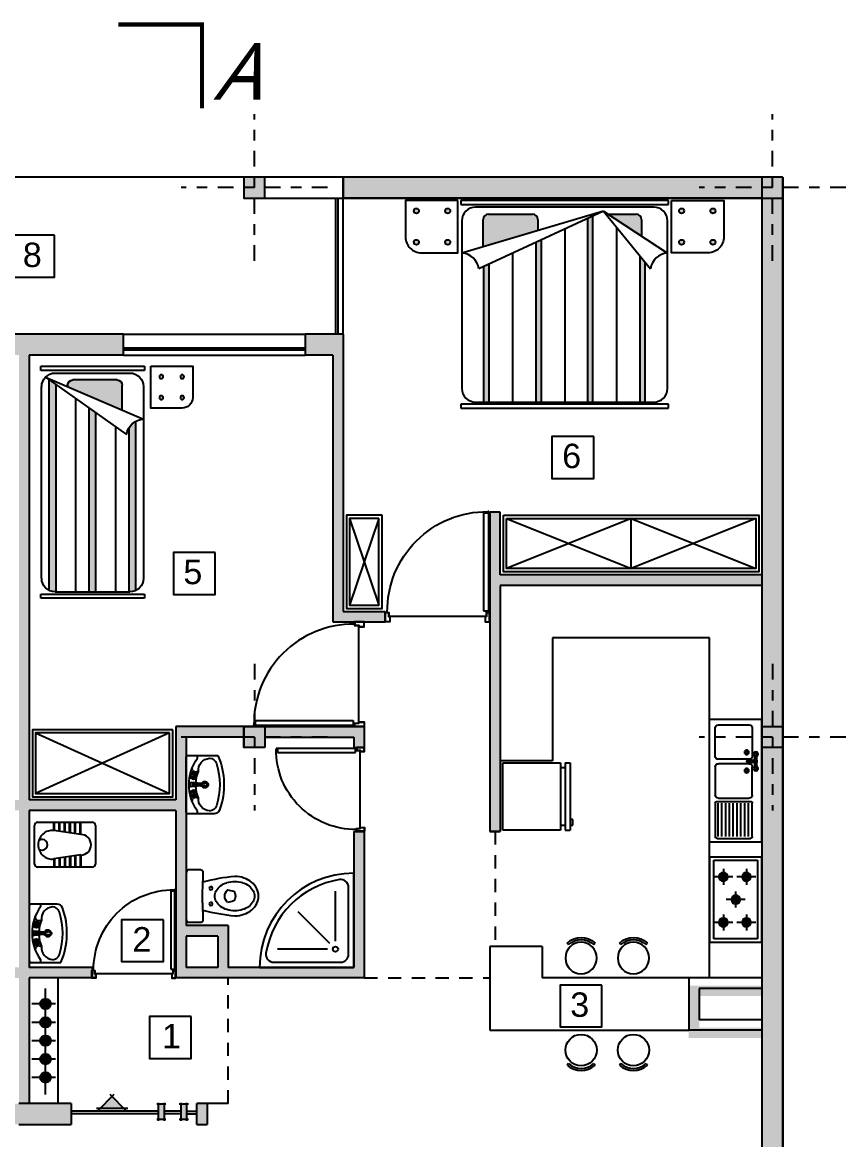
# Model space of a CAD drawing. Header units: millimetres. Extents: x 3669.6 to 3740.3, y 1535.4 to 1572.3.
# Drawn here: x 3694.03 to 3701.89, y 1559.35 to 1570.02 of the extents above; entities that cross this region are included whole.
import ezdxf

# ---------------------------------------------------------------- set-up
doc = ezdxf.new("R2010")
doc.units = ezdxf.units.MM
doc.linetypes.add('DASHDOT', pattern=[1, 0.5, -0.25, 0, -0.25])
doc.linetypes.add('DASHED2', pattern=[9.525, 6.35, -3.175])
doc.layers.add('1', color=7, linetype='Continuous')
doc.layers.add('HATCH', color=42, linetype='Continuous')
doc.styles.get("Standard").update_dxf_attribs({"font": 'arial.ttf'})
doc.styles.add('STYLE3', font='trebuc.ttf', dxfattribs={"oblique": 20})

# ---------------------------------------------------------------- blocks, each defined once
blk = doc.blocks.new('AX')
at = {"linetype": 'Continuous'}
h = blk.add_hatch(color=0, dxfattribs=at)
h.paths.add_polyline_path([(-0.1, 0.1), (-0.1, 0), (0, 0), (0, 0.1)])
h.paths.add_polyline_path([(0, 0.1), (0, 0), (0.1, 0), (0.1, 0.1)])
h.paths.add_polyline_path([(0, 0), (0, -0.1), (0.1, -0.1), (0.1, 0)])
h.paths.add_polyline_path([(-0.1, 0), (-0.1, -0.1), (0, -0.1), (0, 0)])
at = {"color": 0, "linetype": 'DASHDOT', "ltscale": 0.3}
for p, q in [((0, -0.7), (0, 0.7)), ((-0.7, 0), (0.7, 0))]:
    blk.add_line(p, q, dxfattribs=at)
at = {"color": 0, "linetype": 'Continuous'}
blk.add_lwpolyline([(-0.1, 0.1), (0.1, 0.1), (0.1, -0.1), (-0.1, -0.1), (-0.1, 0.1)], dxfattribs=at)
blk = doc.blocks.new('DR100K')
blk.add_line((-0.046, -0.052), (-0.954, -0.052))
at = {"linetype": 'Continuous'}
for p, q in [((-0.019, -0.107), (-0.019, -0.092)), ((-0.019, -0.092), (-0.011, -0.092)), ((-0.011, -0.092), (-0.011, -0.573)), ((-0.059, -0.573), (-0.059, -0.107)), ((-0.059, -0.107), (-0.02, -0.107)), ((-0.059, -1.039), (-0.059, -0.573)), ((-0.011, -0.573), (-0.011, -1.054)), ((-0.019, -1.039), (-0.059, -1.039)), ((-0.019, -1.054), (-0.019, -1.039)), ((-0.011, -1.054), (-0.019, -1.054))]:
    blk.add_line(p, q, dxfattribs=at)
for points in [[(-0.954, -0.052), (-0.954, 0), (-1, 0), (-1, -0.092), (-0.966, -0.092), (-0.966, -0.052)], [(-0.046, -0.052), (-0.046, 0), (0, 0), (0, -0.092), (-0.034, -0.092), (-0.034, -0.052)], [(-0.956, -0.051), (-0.956, -0.002), (-0.998, -0.002), (-0.998, -0.09), (-0.968, -0.09), (-0.968, -0.051)], [(-0.044, -0.051), (-0.044, -0.002), (-0.002, -0.002), (-0.002, -0.09), (-0.032, -0.09), (-0.032, -0.051)]]:
    blk.add_lwpolyline(points, close=True, dxfattribs=at)
blk.add_arc((-0.029, -0.103), 0.951, 179.3821, 270.6161, dxfattribs=at)
blk = doc.blocks.new('PL_SHOWER_TRAY_CORNER')
at = {"linetype": 'Continuous'}
h = blk.add_hatch(dxfattribs=at)
h.set_pattern_fill('EMPTY_FILL', color=0, scale=1000000.0, style=0)
h.set_pattern_definition([(0, (1000000, 1000000), (0, 1000000), [1e-05, -1000000])])
h.paths.add_polyline_path([(-0.45, 0), (-0.45, 0.9, -0.414214), (0.45, 0)], flags=0)
at = {"color": 0, "linetype": 'ByBlock'}
for p, q in [((-0.45, 0.9), (-0.45, 0)), ((-0.4, 0.765), (-0.4, 0.125)), ((-0.275, 0.25), (-0.275, 0.729)), ((-0.222, 0.228), (0.08, 0.53)), ((-0.2, 0.175), (0.279, 0.175)), ((-0.45, 0), (0.45, 0)), ((-0.325, 0.05), (0.315, 0.05))]:
    blk.add_line(p, q, dxfattribs=at)
blk.add_circle((-0.275, 0.175), 0.025, dxfattribs=at)
for centre, radius, start, end in [((-0.45, 0), 0.9, 360, 90), ((-0.325, 0.765), 0.075, 80.7182, 180), ((-0.45, 0), 0.85, 9.2818, 80.7182), ((-0.325, 0.125), 0.075, 180, 270), ((0.315, 0.125), 0.075, 270, 9.2818)]:
    blk.add_arc(centre, radius, start, end, dxfattribs=at)
blk = doc.blocks.new('KHALAF01')
at = {"color": 0, "linetype": 'Continuous'}
for points in [[(0.188, -0.463, -0.085721), (0.173, -0.551, -0.090327), (0.133, -0.623, -0.104321), (0.07, -0.673, -0.116956), (0, -0.69, -0.116956), (-0.07, -0.673, -0.104321), (-0.133, -0.623, -0.090327), (-0.173, -0.551, -0.121645), (-0.188, -0.463, -0.038927), (-0.134, -0.159, 0.00111), (-0.224, -0.162, -0.19607), (-0.235, -0.16, -0.27067), (-0.25, -0.135), (-0.25, -0.014, -0.258396), (-0.224, 0), (0, 0), (0.224, 0, -0.258396), (0.25, -0.014), (0.25, -0.135, -0.27067), (0.235, -0.16, -0.19607), (0.224, -0.162, 0.00111), (0.134, -0.159, -0.038927)], [(0.06, -0.395, 0.456663), (-0.06, -0.395, 0.067655), (-0.046, -0.45, 0.231456), (-0.03, -0.465, 0.070039), (0, -0.469, 0.070039), (0.03, -0.465, 0.231456), (0.046, -0.45, 0.067655)]]:
    blk.add_lwpolyline(points, format="xyb", close=True, dxfattribs=at)
blk.add_lwpolyline([(0.134, -0.159, 0.000726), (0.075, -0.157, 0.025157), (-0.075, -0.157, 0.000726), (-0.134, -0.159, -0.19607)], format="xyb", dxfattribs=at)
for centre in [(-0.075, -0.235), (0.075, -0.235)]:
    blk.add_circle(centre, 0.016, dxfattribs=at)
for centre, radius, start, end in [((0.024, -0.418), 0.152, 119.44, 143.7246), ((0, -0.376), 0.104, 90, 119.44), ((0, -0.376), 0.104, 60.56, 90), ((-0.024, -0.418), 0.152, 36.2754, 60.56), ((0.119, -0.463), 0.259, 163.0909, 180), ((0.061, -0.445), 0.198, 143.7246, 163.0909), ((-0.061, -0.445), 0.198, 16.9091, 36.2754), ((-0.119, -0.463), 0.259, 0, 16.9091), ((0.119, -0.463), 0.259, 180, 196.9091), ((-0.119, -0.463), 0.259, 343.0909, 0), ((0.061, -0.48), 0.198, 196.9091, 216.2754), ((0.024, -0.507), 0.152, 216.2754, 240.56), ((0, -0.549), 0.104, 240.56, 270), ((0, -0.549), 0.104, 270, 299.44), ((-0.024, -0.507), 0.152, 299.44, 323.7246), ((-0.061, -0.48), 0.198, 323.7246, 343.0909)]:
    blk.add_arc(centre, radius, start, end, dxfattribs=at)
blk = doc.blocks.new('DASTSHO1')
for p, q in [((0.29, 0), (-0.29, 0)), ((-0.31, -0.02), (-0.31, -0.336)), ((-0.28, -0.117), (-0.31, -0.117)), ((-0.011, -0.155), (-0.023, -0.051)), ((0.013, -0.04), (-0.013, -0.04)), ((-0.009, -0.177), (-0.008, -0.069)), ((0.009, -0.177), (0.008, -0.069)), ((0.011, -0.155), (0.023, -0.051)), ((0.31, -0.117), (0.28, -0.117)), ((0.31, -0.295), (0.31, -0.02)), ((-0.149, -0.134), (-0.151, -0.131)), ((-0.025, -0.197), (-0.01, -0.234)), ((0.01, -0.234), (-0.01, -0.234)), ((0.025, -0.197), (0.01, -0.234))]:
    blk.add_line(p, q)
for centre, radius in [((-0.093, -0.075), 0.035), ((-0.093, -0.075), 0.03), ((-0.093, -0.075), 0.01), ((-0.093, -0.075), 0.009), ((0, -0.069), 0.00838), ((0, -0.069), 0.00638), ((0.093, -0.075), 0.035), ((0.093, -0.075), 0.03), ((0.093, -0.075), 0.01), ((0.093, -0.075), 0.009)]:
    blk.add_circle(centre, radius)
for centre, radius, start, end in [((-0.29, -0.02), 0.02, 90, 180), ((0, -0.515), 0.486, 54.8317, 125.1683), ((-0.171, -0.1), 0.0372, 303.1046, 116.4842), ((0, -0.442), 0.342, 92.8917, 114.0594), ((-0.113, -0.075), 0.007, 145.5618, 214.4382), ((-0.143, -0.054), 0.03, 325.5618, 349.4382), ((-0.143, -0.096), 0.03, 10.5618, 34.4382), ((-0.107, -0.061), 0.007, 100.5618, 169.4382), ((-0.107, -0.089), 0.007, 190.5618, 259.4382), ((-0.114, -0.025), 0.03, 280.5618, 304.4382), ((-0.114, -0.126), 0.03, 55.5618, 79.4382), ((-0.093, -0.055), 0.007, 55.5618, 124.4382), ((-0.093, -0.095), 0.007, 235.5618, 304.4382), ((-0.072, -0.025), 0.03, 235.5618, 259.4382), ((-0.072, -0.126), 0.03, 100.5618, 124.4382), ((-0.079, -0.061), 0.007, 10.5618, 79.4382), ((-0.079, -0.089), 0.007, 280.5618, 349.4382), ((-0.042, -0.054), 0.03, 190.5618, 214.4382), ((-0.042, -0.096), 0.03, 145.5618, 169.4382), ((-0.073, -0.075), 0.007, 325.5618, 34.4382), ((-0.013, -0.05), 0.01, 90, 186.4645), ((0.013, -0.05), 0.01, 353.5355, 90), ((0, -0.442), 0.342, 65.9406, 87.1083), ((0.073, -0.075), 0.007, 145.5618, 214.4382), ((0.042, -0.054), 0.03, 325.5618, 349.4382), ((0.042, -0.096), 0.03, 10.5618, 34.4382), ((0.079, -0.061), 0.007, 100.5618, 169.4382), ((0.079, -0.089), 0.007, 190.5618, 259.4382), ((0.072, -0.025), 0.03, 280.5618, 304.4382), ((0.072, -0.126), 0.03, 55.5618, 79.4382), ((0.093, -0.055), 0.007, 55.5618, 124.4382), ((0.093, -0.095), 0.007, 235.5618, 304.4382), ((0.114, -0.025), 0.03, 235.5618, 259.4382), ((0.114, -0.126), 0.03, 100.5618, 124.4382), ((0.107, -0.061), 0.007, 10.5618, 79.4382), ((0.107, -0.089), 0.007, 280.5618, 349.4382), ((0.143, -0.054), 0.03, 190.5618, 214.4382), ((0.143, -0.096), 0.03, 145.5618, 169.4382), ((0.113, -0.075), 0.007, 325.5618, 34.4382), ((0.171, -0.1), 0.0372, 63.5158, 236.8954), ((0.29, -0.02), 0.02, 0, 90), ((-0.153, -0.256), 0.127, 83.7621, 175.0122), ((0, -0.195), 0.035, 107.6573, 249.4947), ((0, -0.195), 0.03, 111.4224, 239.855), ((-0.02, -0.195), 0.007, 73.4732, 243.3425), ((-0.065, -0.161), 0.0542, 317.6979, 11.2911), ((-0.014, -0.18), 0.007, 74.1823, 242.9207), ((-0.014, -0.209), 0.007, 161.9256, 242.6781), ((0.028, -0.199), 0.0425, 149.7923, 221.2189), ((0, -0.224), 0.005, 221.2189, 318.7811), ((-0.028, -0.199), 0.0425, 318.7811, 30.2077), ((0.065, -0.161), 0.0542, 168.7089, 222.3021), ((0, -0.195), 0.035, 290.5054, 72.3427), ((0, -0.195), 0.03, 300.1451, 68.5775), ((0.014, -0.18), 0.007, 297.0795, 105.8174), ((0.014, -0.209), 0.007, 297.3223, 18.074), ((0.02, -0.195), 0.007, 296.658, 106.5266), ((0.153, -0.256), 0.127, 4.9878, 96.2379), ((0, 0.383), 0.783, 246.6891, 290.2183), ((-0.2, -0.245), 0.08, 180, 252.722), ((0, 0.398), 0.753, 252.722, 287.278), ((0.2, -0.245), 0.08, 287.278, 0), ((0.25, -0.295), 0.06, 290.2183, 0)]:
    blk.add_arc(centre, radius, start, end)
blk = doc.blocks.new('KHAL')
for p, q in [((0.03, 0.215), (0.553, 0.215)), ((0.186, 0.136), (0.186, 0.215)), ((0.193, 0.135), (0.193, 0.215)), ((0.236, 0.129), (0.236, 0.215)), ((0.243, 0.128), (0.243, 0.215)), ((0.286, 0.121), (0.286, 0.215)), ((0.293, 0.12), (0.293, 0.215)), ((0.336, 0.114), (0.336, 0.215)), ((0.343, 0.113), (0.343, 0.215)), ((0.386, 0.107), (0.386, 0.215)), ((0.393, 0.106), (0.393, 0.215)), ((0.436, 0.099), (0.436, 0.215)), ((0.443, 0.098), (0.443, 0.215)), ((0, -0.185), (0, 0.185)), ((0.443, 0.098), (0.186, 0.136)), ((0.583, 0.185), (0.583, -0.185)), ((0.443, -0.098), (0.186, -0.136)), ((0.386, -0.107), (0.386, -0.215)), ((0.393, -0.106), (0.393, -0.215)), ((0.436, -0.099), (0.436, -0.215)), ((0.443, -0.098), (0.443, -0.215)), ((0.186, -0.136), (0.186, -0.215)), ((0.193, -0.135), (0.193, -0.215)), ((0.236, -0.129), (0.236, -0.215)), ((0.243, -0.128), (0.243, -0.215)), ((0.286, -0.121), (0.286, -0.215)), ((0.293, -0.12), (0.293, -0.215)), ((0.336, -0.114), (0.336, -0.215)), ((0.343, -0.113), (0.343, -0.215)), ((0.553, -0.215), (0.03, -0.215))]:
    blk.add_line(p, q)
for centre, radius, start, end in [((0.03, 0.185), 0.03, 90, 180), ((0.553, 0.185), 0.03, 0, 90), ((0.171, 0.002), 0.135, 83.3707, 180.7211), ((0.072, 0), 0.0514, 232.5368, 127.4632), ((0.443, 0), 0.0982, 270, 90), ((0.171, -0.002), 0.135, 179.2789, 276.6293), ((0.03, -0.185), 0.03, 180, 270), ((0.553, -0.185), 0.03, 270, 0)]:
    blk.add_arc(centre, radius, start, end)
blk = doc.blocks.new('S2')
for p, q in [((-0.534, 0), (0, 0)), ((0, 0), (0, -0.6)), ((-1.405, 0), (-0.534, 0)), ((-1.405, 0), (-1.405, -0.6)), ((-1.34, -0.111), (-0.959, -0.111)), ((-0.865, -0.111), (-0.541, -0.111)), ((-0.492, -0.063), (-0.535, -0.063)), ((-0.534, 0), (-0.534, 0)), ((-0.466, -0.057), (-0.492, -0.057)), ((-0.492, -0.057), (-0.492, -0.063)), ((-0.487, -0.167), (-0.487, -0.063)), ((-0.47, -0.063), (-0.47, -0.167)), ((-0.466, -0.063), (-0.466, -0.057)), ((-0.421, -0.063), (-0.466, -0.063)), ((-0.095, -0.111), (-0.419, -0.111)), ((-1.362, -0.514), (-1.362, -0.132)), ((-1.34, -0.154), (-0.959, -0.154)), ((-1.34, -0.198), (-0.959, -0.198)), ((-1.34, -0.241), (-0.959, -0.241)), ((-0.937, -0.514), (-0.937, -0.132)), ((-0.9, -0.5), (-0.9, -0.146)), ((-0.506, -0.146), (-0.506, -0.5)), ((-0.454, -0.146), (-0.454, -0.5)), ((-0.059, -0.5), (-0.059, -0.146)), ((-1.34, -0.285), (-0.959, -0.285)), ((-1.34, -0.329), (-0.959, -0.329)), ((-1.34, -0.372), (-0.959, -0.372)), ((-1.34, -0.416), (-0.959, -0.416)), ((-1.34, -0.459), (-0.959, -0.459)), ((-1.34, -0.503), (-0.959, -0.503)), ((-1.405, -0.6), (0, -0.6)), ((-0.959, -0.536), (-1.34, -0.536)), ((-0.525, -0.536), (-0.865, -0.536)), ((-0.435, -0.536), (-0.095, -0.536))]:
    blk.add_line(p, q)
for centre, radius in [((-0.56, -0.07), 0.0257), ((-0.56, -0.07), 0.0151), ((-0.396, -0.07), 0.0257), ((-0.396, -0.07), 0.0151), ((-0.584, -0.176), 0.0257), ((-0.584, -0.176), 0.0151), ((-0.375, -0.176), 0.0257), ((-0.375, -0.176), 0.0151)]:
    blk.add_circle(centre, radius)
for centre, radius, start, end in [((-1.34, -0.132), 0.0218, 90, 180), ((-0.959, -0.132), 0.0218, 0, 90), ((-0.865, -0.146), 0.0355, 90, 180), ((-0.541, -0.146), 0.0355, 360, 90), ((-0.475, 0.148), 0.232, 254.9886, 267.0921), ((-0.478, -0.077), 0.0167, 59.7592, 120.2408), ((-0.479, 0.19), 0.275, 271.804, 282.1863), ((-0.419, -0.146), 0.0355, 90, 180), ((-0.095, -0.146), 0.0355, 0, 90), ((-0.478, -0.162), 0.0121, 133.7065, 46.2926), ((-0.478, -0.152), 0.0167, 239.7592, 300.2408), ((-0.865, -0.5), 0.0355, 180, 270), ((-0.541, -0.5), 0.0355, 270, 360), ((-0.419, -0.5), 0.0355, 180, 270), ((-0.095, -0.5), 0.0355, 270, 0), ((-1.34, -0.514), 0.0218, 180, 270), ((-0.959, -0.514), 0.0218, 270, 0)]:
    blk.add_arc(centre, radius, start, end)
blk = doc.blocks.new('REFREJRATOR')
at = {"linetype": 'Continuous'}
for p, q in [((0, 0), (-0.643, 0)), ((-0.643, 0), (-0.643, -0.551)), ((0, -0.551), (0, 0)), ((-0.643, -0.551), (0, -0.551)), ((-0.643, -0.597), (-0.643, -0.643)), ((-0.643, -0.597), (0, -0.597)), ((-0.597, -0.551), (-0.597, -0.597)), ((-0.046, -0.551), (-0.046, -0.597)), ((0, -0.597), (0, -0.643)), ((-0.643, -0.643), (0, -0.643)), ((-0.101, -0.671), (-0.101, -0.643)), ((-0.047, -0.671), (-0.101, -0.671)), ((-0.047, -0.643), (-0.047, -0.671))]:
    blk.add_line(p, q, dxfattribs=at)
blk = doc.blocks.new('G')
at = {"linetype": 'Continuous'}
h = blk.add_hatch(color=0, dxfattribs=at)
h.paths.add_polyline_path([(0.188, -0.191), (0.188, -0.149), (0.23, -0.149, -0.414214)])
h.paths.add_polyline_path([(0.23, -0.149), (0.188, -0.149), (0.188, -0.107, -0.414214)])
h.paths.add_polyline_path([(0.188, -0.149), (0.146, -0.149, -0.414214), (0.188, -0.107)])
h.paths.add_polyline_path([(0.188, -0.191, -0.414214), (0.146, -0.149), (0.188, -0.149)])
h = blk.add_hatch(color=0, dxfattribs=at)
h.paths.add_polyline_path([(0.406, -0.209), (0.406, -0.251), (0.447, -0.251, 0.414214)])
h.paths.add_polyline_path([(0.447, -0.251), (0.406, -0.251), (0.406, -0.292, 0.414214)])
h.paths.add_polyline_path([(0.406, -0.251), (0.364, -0.251, 0.414214), (0.406, -0.292)])
h.paths.add_polyline_path([(0.406, -0.209, 0.414214), (0.364, -0.251), (0.406, -0.251)])
h = blk.add_hatch(color=0, dxfattribs=at)
h.paths.add_polyline_path([(0.623, -0.191), (0.623, -0.149), (0.665, -0.149, -0.414214)])
h.paths.add_polyline_path([(0.665, -0.149), (0.623, -0.149), (0.623, -0.107, -0.414214)])
h.paths.add_polyline_path([(0.623, -0.149), (0.582, -0.149, -0.414214), (0.623, -0.107)])
h.paths.add_polyline_path([(0.623, -0.191, -0.414214), (0.582, -0.149), (0.623, -0.149)])
h = blk.add_hatch(color=0, dxfattribs=at)
h.paths.add_polyline_path([(0.188, -0.328), (0.188, -0.369), (0.23, -0.369, 0.414214)])
h.paths.add_polyline_path([(0.23, -0.369), (0.188, -0.369), (0.188, -0.411, 0.414214)])
h.paths.add_polyline_path([(0.188, -0.369), (0.146, -0.369, 0.414214), (0.188, -0.411)])
h.paths.add_polyline_path([(0.188, -0.328, 0.414214), (0.146, -0.369), (0.188, -0.369)])
h = blk.add_hatch(color=0, dxfattribs=at)
h.paths.add_polyline_path([(0.623, -0.328), (0.623, -0.369), (0.665, -0.369, 0.414214)])
h.paths.add_polyline_path([(0.665, -0.369), (0.623, -0.369), (0.623, -0.411, 0.414214)])
h.paths.add_polyline_path([(0.623, -0.369), (0.582, -0.369, 0.414214), (0.623, -0.411)])
h.paths.add_polyline_path([(0.623, -0.328, 0.414214), (0.582, -0.369), (0.623, -0.369)])
at = {"color": 0, "linetype": 'Continuous'}
for p, q in [((0, 0), (0.812, 0)), ((0, -0.5), (0, 0)), ((0.812, 0), (0.812, -0.5)), ((0.782, -0.042), (0.03, -0.042)), ((0.03, -0.042), (0.03, -0.459)), ((0.188, -0.059), (0.188, -0.239)), ((0.623, -0.059), (0.623, -0.239)), ((0.782, -0.459), (0.782, -0.042)), ((0.265, -0.149), (0.112, -0.149)), ((0.406, -0.161), (0.406, -0.341)), ((0.7, -0.149), (0.547, -0.149)), ((0.188, -0.279), (0.188, -0.459)), ((0.329, -0.251), (0.482, -0.251)), ((0.623, -0.279), (0.623, -0.459)), ((0.265, -0.369), (0.112, -0.369)), ((0.7, -0.369), (0.547, -0.369)), ((0.812, -0.5), (0, -0.5)), ((0.03, -0.459), (0.782, -0.459))]:
    blk.add_line(p, q, dxfattribs=at)
for centre in [(0.188, -0.149), (0.406, -0.251), (0.623, -0.149), (0.188, -0.369), (0.623, -0.369)]:
    blk.add_circle(centre, 0.0417, dxfattribs=at)
blk = doc.blocks.new('A$C35E47A82')
blk.add_hatch(color=0).paths.add_polyline_path([(0.81, 0.231), (0.697, 0.119), (0.81, 0.119), (0.922, 0.119)])
at = {"linetype": 'Continuous'}
h = blk.add_hatch(color=0, dxfattribs=at)
h.paths.add_polyline_path([(0.094, 0.16), (0.094, 0.014), (0.153, 0.014), (0.153, 0.16)])
h.paths.add_polyline_path([(0.31, 0.16), (0.31, 0.014), (0.37, 0.014), (0.37, 0.16)])
at = {"color": 0}
for p, q in [((0.671, 0.093), (0.828, 0.25)), ((0.791, 0.25), (0.948, 0.093)), ((0.81, 0.119), (0.66, 0.119)), ((0.959, 0.119), (0.81, 0.119))]:
    blk.add_line(p, q, dxfattribs=at)
at = {"color": 0, "linetype": 'Continuous'}
for p, q in [((0.08, 0.16), (0.167, 0.16)), ((0.094, 0), (0.094, 0.173)), ((0.153, 0.173), (0.153, 0)), ((0.297, 0.16), (0.383, 0.16)), ((0.31, 0), (0.31, 0.173)), ((0.37, 0.173), (0.37, 0)), ((0.094, 0.091), (0, 0.091)), ((0.094, 0.065), (0, 0.065)), ((0.167, 0.014), (0.08, 0.014)), ((0.153, 0.091), (0.31, 0.091)), ((0.153, 0.065), (0.31, 0.065)), ((0.383, 0.014), (0.297, 0.014)), ((0.37, 0.091), (1.2, 0.091)), ((0.37, 0.065), (1.2, 0.065))]:
    blk.add_line(p, q, dxfattribs=at)
blk = doc.blocks.new('DCHAIR')
at = {"linetype": 'Continuous'}
for p, q in [((-0.12, 0.128), (-0.134, 0.143)), ((0.12, 0.128), (0.134, 0.143))]:
    blk.add_line(p, q, dxfattribs=at)
blk.add_circle((0, 0), 0.15, dxfattribs=at)
for radius in [0.196, 0.176]:
    blk.add_arc((0, 0), radius, 46.9205, 133.0795, dxfattribs=at)
blk = doc.blocks.new('BED2')
at = {"linetype": 'Continuous'}
h = blk.add_hatch(color=256, dxfattribs=at)
h.paths.add_polyline_path([(-1.393, -0.1, 1), (-1.442, -0.1, 1)])
h.paths.add_polyline_path([(-1.393, -0.4, 1), (-1.442, -0.4, 1)])
h.paths.add_polyline_path([(-1.142, -0.1, 1), (-1.093, -0.1, 1)])
h.paths.add_polyline_path([(-1.142, -0.4, 1), (-1.093, -0.4, 1)])
h.paths.add_polyline_path([(1.093, -0.1, 1), (1.142, -0.1, 1)])
h.paths.add_polyline_path([(1.093, -0.4, 1), (1.142, -0.4, 1)])
h.paths.add_polyline_path([(1.393, -0.1, 1), (1.442, -0.1, 1)])
h.paths.add_polyline_path([(1.393, -0.4, 1), (1.442, -0.4, 1)])
h = blk.add_hatch(color=256, dxfattribs=at)
h.paths.add_polyline_path([(-0.257, -0.181, 0.414214), (-0.307, -0.131), (-0.729, -0.131, 0.414214), (-0.779, -0.181), (-0.779, -0.444), (-0.257, -0.289)])
h.paths.add_polyline_path([(0.734, -0.181, 0.414214), (0.684, -0.131), (0.416, -0.131), (0.734, -0.341)])
h = blk.add_hatch(color=256, dxfattribs=at)
h.paths.add_polyline_path([(0.77, -0.592), (0.72, -0.53), (0.72, -1.927), (0.77, -1.927)])
h.paths.add_polyline_path([(0.27, -0.15), (0.22, -0.173), (0.22, -1.927), (0.27, -1.927)])
h.paths.add_polyline_path([(-0.221, -0.377), (-0.271, -0.4), (-0.271, -1.927), (-0.221, -1.927)])
h.paths.add_polyline_path([(-0.721, -0.607), (-0.771, -0.63), (-0.771, -1.927), (-0.721, -1.927)])
for p, q in [((-0.991, 0), (-0.991, -0.039)), ((0, 0), (-0.991, 0)), ((0.991, 0), (0, 0)), ((0.991, -0.039), (0.991, 0)), ((-0.991, -0.039), (0, -0.039)), ((0.372, -0.103), (-0.983, -0.504)), ((-0.139, -0.065), (-0.852, -0.065)), ((0.372, -0.103), (-0.82, -0.653)), ((0.852, -0.065), (-0.139, -0.065)), ((0, -0.039), (0.991, -0.039)), ((0.372, -0.103), (0.983, -0.504)), ((0.372, -0.103), (0.82, -0.653)), ((-0.983, -0.195), (-0.983, -1.796)), ((-0.779, -0.444), (-0.779, -0.181)), ((-0.729, -0.131), (-0.307, -0.131)), ((-0.257, -0.181), (-0.257, -0.289)), ((-0.257, -0.181), (-0.257, -0.193)), ((0.22, -1.927), (0.22, -0.173)), ((0.27, -1.927), (0.27, -0.15)), ((0.416, -0.131), (0.684, -0.131)), ((0.734, -0.181), (0.734, -0.341)), ((0.734, -0.181), (0.734, -0.193)), ((0.983, -1.796), (0.983, -0.195)), ((0.003, -0.273), (0.003, -1.927)), ((0.497, -1.927), (0.497, -0.257)), ((-0.271, -1.927), (-0.271, -0.4)), ((-0.221, -1.927), (-0.221, -0.377)), ((-0.494, -1.927), (-0.494, -0.502)), ((0.72, -1.927), (0.72, -0.53)), ((-0.771, -1.927), (-0.771, -0.63)), ((-0.721, -1.927), (-0.721, -0.607)), ((0.77, -1.927), (0.77, -0.592)), ((0, -1.945), (-0.991, -1.945)), ((-0.991, -1.945), (-0.991, -1.984)), ((-0.991, -1.984), (0, -1.984)), ((-0.852, -1.927), (-0.139, -1.927)), ((-0.139, -1.927), (0.852, -1.927)), ((0.991, -1.945), (0, -1.945)), ((0, -1.984), (0.991, -1.984)), ((0.991, -1.984), (0.991, -1.945))]:
    blk.add_line(p, q, dxfattribs=at)
for points in [[(-1.02, 0), (-1.52, 0), (-1.52, -0.35, 0.414214), (-1.37, -0.5), (-1.02, -0.5)], [(1.02, 0), (1.52, 0), (1.52, -0.35, -0.414214), (1.37, -0.5), (1.02, -0.5)]]:
    blk.add_lwpolyline(points, format="xyb", close=True, dxfattribs=at)
for centre in [(-1.417, -0.1), (-1.117, -0.1), (1.117, -0.1), (1.417, -0.1), (-1.417, -0.4), (-1.117, -0.4), (1.117, -0.4), (1.417, -0.4)]:
    blk.add_circle(centre, 0.0242, dxfattribs=at)
for centre, radius, start, end in [((-0.852, -0.195), 0.13, 90, 180), ((0.852, -0.195), 0.13, 0, 90), ((-0.729, -0.181), 0.05, 90, 180), ((-0.307, -0.181), 0.05, 0, 90), ((0.684, -0.181), 0.05, 0, 90), ((-0.991, -0.677), 0.173, 8.0471, 87.1308), ((0.991, -0.677), 0.173, 92.8692, 171.9529), ((-0.852, -1.796), 0.13, 180, 270), ((0.852, -1.796), 0.13, 270, 0)]:
    blk.add_arc(centre, radius, start, end, dxfattribs=at)
blk = doc.blocks.new('BED')
h = blk.add_hatch(color=256)
h.paths.add_polyline_path([(-1.37, -0.1, 1), (-1.334, -0.1, 1)])
h.paths.add_polyline_path([(-1.334, -0.3, 1), (-1.37, -0.3, 1)])
h.paths.add_polyline_path([(-1.134, -0.3, 1), (-1.17, -0.3, 1)])
h.paths.add_polyline_path([(-1.17, -0.1, 1), (-1.134, -0.1, 1)])
h = blk.add_hatch(color=256)
h.paths.add_polyline_path([(-0.844, -0.586, 0.128654), (-0.908, -0.526), (-0.908, -2.145, 0.109901), (-0.852, -2.157), (-0.844, -2.157)])
h.paths.add_polyline_path([(-0.463, -0.399), (-0.527, -0.444), (-0.527, -2.157), (-0.463, -2.157)])
h.paths.add_polyline_path([(-0.082, -0.128), (-0.146, -0.173), (-0.146, -2.157), (-0.139, -2.157, 0.113068), (-0.082, -2.144)])
blk.add_hatch(color=256).paths.add_polyline_path([(-0.257, -0.193), (-0.257, -0.181, 0.414214), (-0.307, -0.131), (-0.729, -0.131, 0.414214), (-0.779, -0.181), (-0.779, -0.417)])
at = {"color": 0, "linetype": 'Continuous'}
for p, q in [((0, 0), (-0.991, 0)), ((-0.991, 0), (-0.991, -0.039)), ((0, -0.039), (0, 0)), ((-0.991, -0.039), (0, -0.039)), ((-0.047, -0.103), (-0.983, -0.504)), ((-0.139, -0.065), (-0.852, -0.065)), ((-0.047, -0.103), (-0.82, -0.653)), ((-0.983, -0.195), (-0.983, -2.026)), ((-0.779, -0.417), (-0.779, -0.181)), ((-0.729, -0.131), (-0.307, -0.131)), ((-0.257, -0.181), (-0.257, -0.193)), ((-0.008, -2.026), (-0.008, -0.195)), ((0, -2.177), (-0.991, -2.177)), ((-0.991, -2.177), (-0.991, -2.217)), ((-0.991, -2.217), (0, -2.217)), ((-0.852, -2.157), (-0.139, -2.157)), ((0, -2.217), (0, -2.177))]:
    blk.add_line(p, q, dxfattribs=at)
at = {"color": 0}
for p, q in [((-0.146, -2.157), (-0.146, -0.173)), ((-0.082, -2.144), (-0.082, -0.128)), ((-0.336, -2.157), (-0.336, -0.309)), ((-0.463, -2.157), (-0.463, -0.399)), ((-0.908, -2.145), (-0.908, -0.526)), ((-0.527, -2.157), (-0.527, -0.444)), ((-0.844, -2.157), (-0.844, -0.586)), ((-0.717, -2.157), (-0.717, -0.58))]:
    blk.add_line(p, q, dxfattribs=at)
blk.add_lwpolyline([(-1.052, 0), (-1.452, 0), (-1.452, -0.3, 0.414214), (-1.352, -0.4), (-1.052, -0.4)], format="xyb", close=True)
for centre in [(-1.352, -0.1), (-1.152, -0.1), (-1.352, -0.3), (-1.152, -0.3)]:
    blk.add_circle(centre, 0.018)
at = {"color": 0, "linetype": 'Continuous'}
for centre, radius, start, end in [((-0.852, -0.195), 0.13, 90, 180), ((-0.139, -0.195), 0.13, 0, 90), ((-0.729, -0.181), 0.05, 90, 180), ((-0.307, -0.181), 0.05, 0, 90), ((-0.991, -0.677), 0.173, 8.0471, 87.1308), ((-0.852, -2.026), 0.13, 180, 270), ((-0.139, -2.026), 0.13, 270, 0)]:
    blk.add_arc(centre, radius, start, end, dxfattribs=at)

msp = doc.modelspace()

# ---------------------------------------------------------------- hatches: boundary and pattern name
at = {"layer": '1'}
h = msp.add_hatch(color=256, dxfattribs=at)
h.paths.add_polyline_path([(3694.246, 1560.644), (3694.246, 1560.594, -0.414214), (3694.196, 1560.644)])
h.paths.add_polyline_path([(3694.246, 1560.644), (3694.246, 1560.694, -0.414214), (3694.296, 1560.644)])
h.paths.add_polyline_path([(3694.246, 1560.644), (3694.196, 1560.644, -0.198912), (3694.211, 1560.679, -0.198912), (3694.246, 1560.694)])
h.paths.add_polyline_path([(3694.296, 1560.644, -0.198912), (3694.281, 1560.608, -0.198912), (3694.246, 1560.594), (3694.246, 1560.644)])
h = msp.add_hatch(color=256, dxfattribs=at)
h.paths.add_polyline_path([(3694.246, 1560.468), (3694.246, 1560.418, -0.414214), (3694.196, 1560.468)])
h.paths.add_polyline_path([(3694.246, 1560.468), (3694.246, 1560.518, -0.414214), (3694.296, 1560.468)])
h.paths.add_polyline_path([(3694.246, 1560.468), (3694.196, 1560.468, -0.198912), (3694.211, 1560.504, -0.198912), (3694.246, 1560.518)])
h.paths.add_polyline_path([(3694.296, 1560.468, -0.198912), (3694.281, 1560.433, -0.198912), (3694.246, 1560.418), (3694.246, 1560.468)])
h = msp.add_hatch(color=256, dxfattribs=at)
h.paths.add_polyline_path([(3694.246, 1560.293), (3694.246, 1560.243, -0.414214), (3694.196, 1560.293)])
h.paths.add_polyline_path([(3694.246, 1560.293), (3694.246, 1560.343, -0.414214), (3694.296, 1560.293)])
h.paths.add_polyline_path([(3694.246, 1560.293), (3694.196, 1560.293, -0.198912), (3694.211, 1560.328, -0.198912), (3694.246, 1560.343)])
h.paths.add_polyline_path([(3694.296, 1560.293, -0.198912), (3694.281, 1560.257, -0.198912), (3694.246, 1560.243), (3694.246, 1560.293)])
h = msp.add_hatch(color=256, dxfattribs=at)
h.paths.add_polyline_path([(3694.246, 1560.117), (3694.246, 1560.067, -0.414214), (3694.196, 1560.117)])
h.paths.add_polyline_path([(3694.246, 1560.117), (3694.246, 1560.167, -0.414214), (3694.296, 1560.117)])
h.paths.add_polyline_path([(3694.246, 1560.117), (3694.196, 1560.117, -0.198912), (3694.211, 1560.153, -0.198912), (3694.246, 1560.167)])
h.paths.add_polyline_path([(3694.296, 1560.117, -0.198912), (3694.281, 1560.082, -0.198912), (3694.246, 1560.067), (3694.246, 1560.117)])
h = msp.add_hatch(color=256, dxfattribs=at)
h.paths.add_polyline_path([(3694.246, 1559.942), (3694.246, 1559.892, -0.414214), (3694.196, 1559.942)])
h.paths.add_polyline_path([(3694.246, 1559.942), (3694.246, 1559.992, -0.414214), (3694.296, 1559.942)])
h.paths.add_polyline_path([(3694.246, 1559.942), (3694.196, 1559.942, -0.198912), (3694.211, 1559.977, -0.198912), (3694.246, 1559.992)])
h.paths.add_polyline_path([(3694.296, 1559.942, -0.198912), (3694.281, 1559.906, -0.198912), (3694.246, 1559.892), (3694.246, 1559.942)])
at = {"layer": 'HATCH'}
h = msp.add_hatch(color=256, dxfattribs=at)
h.paths.add_polyline_path([(3693.692, 1567.043), (3694.992, 1567.043), (3694.992, 1566.843), (3694.092, 1566.843), (3694.092, 1562.593), (3695.492, 1562.593), (3695.492, 1563.293), (3696.142, 1563.293), (3696.142, 1563.193), (3695.592, 1563.193), (3695.592, 1561.393), (3695.992, 1561.393), (3695.992, 1560.993), (3697.192, 1560.993), (3697.192, 1561.893), (3697.192, 1562.293), (3697.292, 1562.293), (3697.292, 1560.893), (3695.492, 1560.893), (3695.492, 1562.493), (3694.092, 1562.493), (3694.092, 1560.993), (3694.692, 1560.993), (3694.692, 1560.965), (3694.69, 1560.965), (3694.69, 1560.893), (3694.092, 1560.893), (3694.092, 1559.693), (3693.992, 1559.693), (3693.992, 1560.893), (3693.492, 1560.893), (3693.492, 1560.965), (3693.492, 1560.993), (3693.992, 1560.993), (3693.992, 1562.493), (3692.692, 1562.493), (3692.692, 1560.893), (3690.792, 1560.893), (3690.792, 1562.293), (3690.892, 1562.293), (3690.892, 1560.993), (3691.792, 1560.993), (3692.192, 1560.993), (3692.192, 1561.393), (3692.592, 1561.393), (3692.592, 1563.193), (3691.442, 1563.193), (3691.442, 1563.293), (3692.692, 1563.293), (3692.692, 1562.593), (3693.992, 1562.593), (3693.992, 1566.843), (3693.692, 1566.843)])
h.paths.add_polyline_path([(3692.592, 1561.293), (3692.292, 1561.293), (3692.292, 1560.993), (3692.592, 1560.993)], flags=16)
h.paths.add_polyline_path([(3695.592, 1561.293), (3695.592, 1560.993), (3695.892, 1560.993), (3695.892, 1561.293)], flags=16)
h.paths.add_polyline_path([(3696.728, 1567.043), (3697.092, 1567.043), (3697.092, 1564.393), (3697.492, 1564.393), (3697.492, 1564.293), (3697.092, 1564.293), (3696.992, 1564.293), (3696.992, 1565.243), (3696.992, 1566.843), (3696.728, 1566.843)])
h.paths.add_polyline_path([(3701.092, 1568.343), (3701.292, 1568.343), (3701.292, 1563.293), (3701.092, 1563.293)])
h.paths.add_polyline_path([(3690.492, 1567.043), (3691.955, 1567.043), (3691.955, 1566.843), (3691.142, 1566.843), (3691.142, 1564.293), (3690.792, 1564.293), (3690.592, 1564.293), (3690.592, 1564.393), (3691.042, 1564.393), (3691.042, 1566.843), (3690.492, 1566.843)])
h.paths.add_polyline_path([(3696.342, 1563.293), (3697.292, 1563.293), (3697.292, 1563.094), (3697.219, 1563.094), (3697.219, 1563.093), (3697.192, 1563.093), (3697.192, 1563.193), (3696.342, 1563.193)], flags=17)
h.paths.add_polyline_path([(3686.292, 1568.343), (3686.492, 1568.343), (3686.492, 1565.343), (3688.693, 1565.343), (3688.693, 1565.243), (3686.492, 1565.243), (3686.492, 1564.043), (3688.187, 1564.043), (3688.187, 1564.543), (3688.287, 1564.543), (3688.287, 1564.043), (3689.092, 1564.043), (3689.092, 1564.393), (3689.492, 1564.393), (3689.492, 1565.269), (3689.493, 1565.269), (3689.493, 1565.343), (3689.592, 1565.343), (3689.592, 1562.293), (3689.492, 1562.293), (3689.492, 1563.943), (3689.092, 1563.943), (3686.492, 1563.943), (3686.492, 1563.293), (3686.292, 1563.293)])
h.paths.add_polyline_path([(3689.192, 1564.293), (3689.192, 1564.043), (3689.492, 1564.043), (3689.492, 1564.293)], flags=16)
h.paths.add_polyline_path([(3686.492, 1568.543), (3690.492, 1568.543), (3690.492, 1568.343), (3686.492, 1568.343)])
h.paths.add_polyline_path([(3690.792, 1563.193), (3690.892, 1563.193), (3690.892, 1563.093), (3690.865, 1563.093), (3690.865, 1563.094), (3690.792, 1563.094)], flags=17)
h.paths.add_polyline_path([(3690.792, 1563.291), (3690.882, 1563.291), (3690.882, 1563.293), (3691.242, 1563.293), (3691.242, 1563.193), (3690.892, 1563.193), (3690.792, 1563.193)], flags=17)
for points in [[(3697.092, 1568.343), (3697.092, 1568.543), (3701.092, 1568.543), (3701.092, 1568.343)], [(3698.592, 1564.643), (3698.592, 1562.293), (3698.492, 1562.293), (3698.492, 1564.293), (3698.492, 1564.385), (3698.492, 1565.343), (3698.592, 1565.343), (3698.592, 1564.743), (3701.092, 1564.743), (3701.092, 1564.643)], [(3693.542, 1559.693), (3693.542, 1559.493), (3693.792, 1559.493), (3693.992, 1559.493), (3694.492, 1559.493), (3694.492, 1559.693), (3693.992, 1559.693)], [(3695.692, 1559.693), (3695.792, 1559.693), (3695.792, 1559.493), (3695.692, 1559.493)]]:
    msp.add_hatch(color=256, dxfattribs=at).paths.add_polyline_path(points)
at = {"layer": 'HATCH', "linetype": 'DASHED2'}
h = msp.add_hatch(color=256, dxfattribs=at)
h.dxf.hatch_style = 1
h.set_gradient(color1=(204, 153, 0), color2=(204, 153, 0), tint=1)
h.paths.add_polyline_path([(3675.178, 1553.723), (3673.321, 1553.723), (3673.321, 1553.493), (3675.178, 1553.493)])
h.paths.add_polyline_path([(3672.555, 1553.793), (3672.455, 1553.793), (3672.455, 1553.693), (3671.495, 1553.693), (3671.495, 1553.493), (3672.555, 1553.493)], flags=17)
h.paths.add_polyline_path([(3673.221, 1553.723), (3672.555, 1553.723), (3672.555, 1553.493), (3673.221, 1553.493)])
h.paths.add_polyline_path([(3673.321, 1553.723), (3673.321, 1553.793), (3673.221, 1553.793), (3673.221, 1553.493), (3673.321, 1553.493)])
h.paths.add_polyline_path([(3671.492, 1558.193), (3671.292, 1558.193), (3671.292, 1553.493), (3672.555, 1553.493), (3672.555, 1553.723), (3672.555, 1553.793), (3672.455, 1553.793), (3672.455, 1553.693), (3671.495, 1553.693), (3671.492, 1553.693)])
h.paths.add_polyline_path([(3676.792, 1553.793), (3676.592, 1553.793), (3676.592, 1553.693), (3675.278, 1553.693), (3675.278, 1553.793), (3675.178, 1553.793), (3675.178, 1553.493), (3676.792, 1553.493)])
h.paths.add_polyline_path([(3680.792, 1553.543), (3676.792, 1553.543), (3676.792, 1553.493), (3680.792, 1553.493)])
h.paths.add_polyline_path([(3682.405, 1553.793), (3682.305, 1553.793), (3682.305, 1553.693), (3680.992, 1553.693), (3680.992, 1553.793), (3680.792, 1553.793), (3680.792, 1553.493), (3682.405, 1553.493)])
h.paths.add_polyline_path([(3686.092, 1553.693), (3685.128, 1553.693), (3685.128, 1553.793), (3685.028, 1553.793), (3685.028, 1553.493), (3686.092, 1553.493)])
h.paths.add_polyline_path([(3687.555, 1553.793), (3687.455, 1553.793), (3687.455, 1553.693), (3686.493, 1553.693), (3686.493, 1553.493), (3687.555, 1553.493)])
h.paths.add_polyline_path([(3688.221, 1553.723), (3687.555, 1553.723), (3687.555, 1553.493), (3688.221, 1553.493)])
h.paths.add_polyline_path([(3688.572, 1553.723), (3688.321, 1553.723), (3688.321, 1553.493), (3688.572, 1553.493)])
h.paths.add_polyline_path([(3685.028, 1553.723), (3684.363, 1553.723), (3684.363, 1553.493), (3685.028, 1553.493)])
h.paths.add_polyline_path([(3684.363, 1553.723), (3684.363, 1553.793), (3684.272, 1553.793), (3684.272, 1553.493), (3684.363, 1553.493)])
h.paths.add_polyline_path([(3684.263, 1553.723), (3684.172, 1553.723), (3684.172, 1553.493), (3684.263, 1553.493)])
h.paths.add_polyline_path([(3684.172, 1553.723), (3682.405, 1553.723), (3682.405, 1553.493), (3684.172, 1553.493)])
h.paths.add_polyline_path([(3690.178, 1553.723), (3688.672, 1553.723), (3688.672, 1553.493), (3690.178, 1553.493)])
h.paths.add_polyline_path([(3688.321, 1553.723), (3688.321, 1553.793), (3688.221, 1553.793), (3688.221, 1553.493), (3688.321, 1553.493)])
h.paths.add_polyline_path([(3688.672, 1553.723), (3688.572, 1553.723), (3688.572, 1553.493), (3688.672, 1553.493)])
h.paths.add_polyline_path([(3691.792, 1553.793), (3691.592, 1553.793), (3691.592, 1553.693), (3690.278, 1553.693), (3690.278, 1553.793), (3690.178, 1553.793), (3690.178, 1553.493), (3691.792, 1553.493)])
h.paths.add_polyline_path([(3695.792, 1553.543), (3691.792, 1553.543), (3691.792, 1553.493), (3695.792, 1553.493)])
h.paths.add_polyline_path([(3697.405, 1553.793), (3697.305, 1553.793), (3697.305, 1553.693), (3695.992, 1553.693), (3695.992, 1553.793), (3695.792, 1553.793), (3695.792, 1553.493), (3697.405, 1553.493)])
h.paths.add_polyline_path([(3699.263, 1553.723), (3697.405, 1553.723), (3697.405, 1553.493), (3699.263, 1553.493)])
h.paths.add_polyline_path([(3700.028, 1553.723), (3699.363, 1553.723), (3699.363, 1553.493), (3700.028, 1553.493)])
h.paths.add_polyline_path([(3699.363, 1553.793), (3699.263, 1553.793), (3699.263, 1553.493), (3699.363, 1553.493), (3699.363, 1553.723)])
h.paths.add_polyline_path([(3701.292, 1563.093), (3701.092, 1563.093), (3701.092, 1562.915), (3701.092, 1562.189), (3701.092, 1553.693), (3700.128, 1553.693), (3700.128, 1553.793), (3700.028, 1553.793), (3700.028, 1553.493), (3701.292, 1553.493)])
h.paths.add_polyline_path([(3682.572, 1556.569), (3682.222, 1556.569), (3682.222, 1556.369), (3682.572, 1556.369)])
h.paths.add_polyline_path([(3683.622, 1556.369), (3683.372, 1556.369), (3683.372, 1556.485), (3682.572, 1556.485), (3682.572, 1556.369), (3682.222, 1556.369), (3682.222, 1554.869), (3683.622, 1554.869)])
h.paths.add_polyline_path([(3682.272, 1555.106), (3682.272, 1556.319), (3683.572, 1556.319), (3683.572, 1555.106)], flags=16)
h.paths.add_polyline_path([(3682.532, 1555.08), (3683.311, 1555.08), (3683.311, 1554.904), (3682.532, 1554.904)], flags=16)
h.paths.add_polyline_path([(3682.693, 1555.521), (3682.693, 1555.921), (3683.093, 1555.921), (3683.093, 1555.521)], flags=0)
h.paths.add_polyline_path([(3690.622, 1556.369), (3690.272, 1556.369), (3690.272, 1556.485), (3689.472, 1556.485), (3689.472, 1556.369), (3689.222, 1556.369), (3689.222, 1554.869), (3690.622, 1554.869)])
h.paths.add_polyline_path([(3689.272, 1555.106), (3689.272, 1556.319), (3690.572, 1556.319), (3690.572, 1555.106)], flags=16)
h.paths.add_polyline_path([(3689.532, 1555.08), (3690.311, 1555.08), (3690.311, 1554.904), (3689.532, 1554.904)], flags=16)
h.paths.add_polyline_path([(3689.75, 1555.521), (3689.75, 1555.921), (3690.15, 1555.921), (3690.15, 1555.521)], flags=0)
h.paths.add_polyline_path([(3690.622, 1556.569), (3690.272, 1556.569), (3690.272, 1556.369), (3690.622, 1556.369)])
h.paths.add_polyline_path([(3682.759, 1555.561), (3683.055, 1555.561), (3683.055, 1555.905), (3682.759, 1555.905)], flags=8)
h.paths.add_polyline_path([(3689.788, 1555.561), (3690.083, 1555.561), (3690.083, 1555.905), (3689.788, 1555.905)], flags=8)
at = {"layer": 'HATCH'}
h = msp.add_hatch(color=256, dxfattribs=at)
h.paths.add_polyline_path([(3686.292, 1563.019), (3686.492, 1563.019), (3686.492, 1562.841), (3686.492, 1562.115), (3686.492, 1560.819), (3687.192, 1560.819), (3687.192, 1560.319), (3686.492, 1560.319), (3686.492, 1559.569), (3686.492, 1558.319), (3686.292, 1558.319)])
h.paths.add_polyline_path([(3686.492, 1560.419), (3687.092, 1560.419), (3687.092, 1560.719), (3686.492, 1560.719)], flags=16)
h.paths.add_polyline_path([(3701.092, 1560.319), (3700.392, 1560.319), (3700.392, 1560.819), (3701.092, 1560.819), (3701.092, 1563.019), (3701.292, 1563.019), (3701.292, 1558.319), (3701.092, 1558.319)])
h.paths.add_polyline_path([(3701.092, 1560.419), (3701.092, 1560.719), (3700.492, 1560.719), (3700.492, 1560.419)], flags=16)

# ---------------------------------------------------------------- linework, layer by layer
for p, q in [((3701.292, 1568.543), (3697.092, 1568.543)), ((3697.092, 1568.343), (3697.092, 1568.543)), ((3701.292, 1568.543), (3697.092, 1568.543)), ((3697.092, 1568.543), (3697.092, 1568.343)), ((3701.292, 1568.543), (3701.292, 1553.493)), ((3701.292, 1553.493), (3701.292, 1568.543)), ((3701.092, 1568.343), (3697.092, 1568.343)), ((3697.092, 1568.343), (3701.092, 1568.343)), ((3701.092, 1568.343), (3701.092, 1564.743)), ((3701.092, 1568.343), (3701.092, 1553.693)), ((3694.992, 1567.043), (3693.692, 1567.043)), ((3694.992, 1566.843), (3694.992, 1567.043)), ((3696.728, 1567.043), (3696.728, 1566.843)), ((3697.092, 1567.043), (3696.728, 1567.043)), ((3697.092, 1567.043), (3697.092, 1564.393)), ((3694.992, 1566.843), (3694.092, 1566.843)), ((3694.092, 1566.843), (3694.092, 1562.593)), ((3696.992, 1566.843), (3696.728, 1566.843)), ((3696.992, 1566.843), (3696.992, 1565.243)), ((3698.592, 1565.343), (3698.492, 1565.343)), ((3698.492, 1565.343), (3698.492, 1564.293)), ((3698.592, 1564.743), (3698.592, 1565.343)), ((3696.992, 1565.243), (3696.992, 1564.293)), ((3701.092, 1565.243), (3701.092, 1564.743)), ((3701.092, 1564.743), (3698.592, 1564.743)), ((3701.092, 1564.643), (3698.592, 1564.643)), ((3698.592, 1564.643), (3698.592, 1562.293)), ((3701.092, 1564.643), (3701.092, 1560.893)), ((3701.092, 1564.643), (3701.092, 1563.743)), ((3697.092, 1564.393), (3697.492, 1564.393)), ((3697.492, 1564.393), (3697.492, 1564.293)), ((3696.992, 1564.293), (3697.092, 1564.293)), ((3697.092, 1564.293), (3697.492, 1564.293)), ((3698.492, 1564.293), (3698.492, 1562.293)), ((3695.492, 1563.293), (3695.492, 1562.593)), ((3696.342, 1563.293), (3695.492, 1563.293)), ((3696.142, 1563.293), (3696.142, 1563.093)), ((3696.342, 1563.293), (3697.292, 1563.293)), ((3697.292, 1563.293), (3697.292, 1563.093)), ((3695.592, 1563.193), (3695.592, 1561.393)), ((3696.142, 1563.193), (3695.592, 1563.193)), ((3696.342, 1563.193), (3697.192, 1563.193)), ((3697.192, 1563.193), (3697.192, 1563.093)), ((3697.192, 1563.093), (3697.292, 1563.093)), ((3695.492, 1562.593), (3694.092, 1562.593)), ((3695.492, 1562.493), (3694.092, 1562.493)), ((3694.092, 1562.493), (3694.092, 1560.993)), ((3695.492, 1562.493), (3695.492, 1560.893)), ((3697.192, 1562.293), (3697.192, 1560.993)), ((3697.192, 1562.293), (3697.292, 1562.293)), ((3697.192, 1562.293), (3697.292, 1562.293)), ((3697.292, 1562.293), (3697.292, 1560.893)), ((3698.592, 1562.293), (3698.492, 1562.293)), ((3698.492, 1562.293), (3698.592, 1562.293)), ((3695.992, 1561.393), (3695.592, 1561.393)), ((3695.992, 1561.393), (3695.992, 1560.993)), ((3695.892, 1561.293), (3695.592, 1561.293)), ((3695.592, 1561.293), (3695.592, 1560.993)), ((3695.892, 1561.293), (3695.892, 1560.993)), ((3694.692, 1560.993), (3694.092, 1560.993)), ((3694.692, 1560.993), (3694.692, 1560.893)), ((3695.892, 1560.993), (3695.592, 1560.993)), ((3697.192, 1560.993), (3695.992, 1560.993)), ((3694.692, 1560.893), (3694.092, 1560.893)), ((3694.092, 1560.893), (3694.092, 1559.693)), ((3697.292, 1560.893), (3695.492, 1560.893)), ((3701.092, 1560.893), (3700.392, 1560.893)), ((3700.392, 1560.893), (3700.392, 1560.393)), ((3700.492, 1560.793), (3700.492, 1560.493)), ((3701.092, 1560.793), (3700.492, 1560.793)), ((3701.092, 1560.793), (3701.092, 1560.493)), ((3701.092, 1560.493), (3700.492, 1560.493)), ((3701.092, 1560.393), (3700.392, 1560.393)), ((3701.092, 1560.393), (3701.092, 1553.693)), ((3694.492, 1559.693), (3693.992, 1559.693)), ((3694.492, 1559.693), (3694.492, 1559.493)), ((3695.692, 1559.493), (3695.692, 1559.693)), ((3695.792, 1559.693), (3695.692, 1559.693)), ((3695.992, 1559.693), (3695.792, 1559.693)), ((3695.792, 1559.693), (3695.792, 1559.493)), ((3695.992, 1559.693), (3695.792, 1559.693)), ((3693.992, 1559.493), (3694.492, 1559.493)), ((3695.692, 1559.493), (3695.792, 1559.493))]:
    msp.add_line(p, q)
at = {"const_width": 0.04}
msp.add_lwpolyline([(3694.942, 1570.001), (3695.742, 1570.001), (3695.742, 1569.201)], dxfattribs=at)
at = {"layer": '1'}
for p, q in [((3697.092, 1568.543), (3690.492, 1568.543)), ((3696.142, 1568.343), (3697.092, 1568.343)), ((3697.022, 1567.043), (3697.022, 1568.343)), ((3697.042, 1567.043), (3697.042, 1568.343)), ((3697.092, 1567.043), (3697.092, 1568.343)), ((3697.092, 1567.043), (3697.092, 1568.343)), ((3694.992, 1567.043), (3696.728, 1567.043)), ((3694.992, 1566.913), (3696.728, 1566.913)), ((3694.992, 1566.893), (3696.728, 1566.893)), ((3694.992, 1566.843), (3696.728, 1566.843)), ((3697.432, 1565.283), (3697.152, 1564.453)), ((3697.152, 1565.283), (3697.432, 1564.453)), ((3699.842, 1565.283), (3698.652, 1564.803)), ((3698.652, 1565.283), (3699.842, 1564.803)), ((3701.032, 1565.283), (3699.842, 1564.803)), ((3699.842, 1564.803), (3699.842, 1565.283)), ((3699.842, 1565.283), (3701.032, 1564.803)), ((3700.592, 1564.143), (3699.092, 1564.143)), ((3699.092, 1564.143), (3699.092, 1562.965)), ((3700.592, 1560.893), (3700.592, 1564.143)), ((3695.432, 1563.233), (3694.152, 1562.653)), ((3694.152, 1563.233), (3695.432, 1562.653)), ((3699.092, 1562.965), (3698.592, 1562.965)), ((3698.492, 1561.193), (3698.492, 1560.393)), ((3698.992, 1561.193), (3698.492, 1561.193)), ((3698.992, 1561.193), (3698.992, 1560.893)), ((3700.392, 1560.893), (3698.992, 1560.893)), ((3694.246, 1559.779), (3694.246, 1560.792)), ((3694.343, 1560.644), (3694.117, 1560.644)), ((3694.343, 1560.468), (3694.117, 1560.468)), ((3698.492, 1560.393), (3700.392, 1560.393)), ((3694.343, 1560.293), (3694.117, 1560.293)), ((3694.343, 1560.117), (3694.117, 1560.117)), ((3694.343, 1559.942), (3694.117, 1559.942))]:
    msp.add_line(p, q, dxfattribs=at)
at = {"layer": '1', "linetype": 'DASHED2', "ltscale": 0.02}
for p, q in [((3698.542, 1562.293), (3698.542, 1561.193)), ((3695.992, 1559.693), (3695.992, 1560.893)), ((3697.292, 1560.893), (3698.492, 1560.893))]:
    msp.add_line(p, q, dxfattribs=at)
at = {"layer": '1', "linetype": 'Continuous'}
msp.add_line((3694.367, 1559.693), (3694.367, 1560.893), dxfattribs=at)
at = {"layer": '1'}
for points in [[(3694.333, 1567.987), (3693.933, 1567.987), (3693.933, 1567.587), (3694.333, 1567.587)], [(3699.485, 1566.065), (3699.085, 1566.065), (3699.085, 1565.665), (3699.485, 1565.665)], [(3697.462, 1565.313), (3697.122, 1565.313), (3697.122, 1564.423), (3697.462, 1564.423)], [(3698.622, 1565.313), (3701.062, 1565.313), (3701.062, 1564.773), (3698.622, 1564.773)], [(3697.432, 1565.283), (3697.152, 1565.283), (3697.152, 1564.453), (3697.432, 1564.453)], [(3698.652, 1565.283), (3701.032, 1565.283), (3701.032, 1564.803), (3698.652, 1564.803)], [(3695.869, 1564.957), (3695.469, 1564.957), (3695.469, 1564.557), (3695.869, 1564.557)], [(3695.462, 1563.263), (3694.122, 1563.263), (3694.122, 1562.623), (3695.462, 1562.623)], [(3695.432, 1563.233), (3694.152, 1563.233), (3694.152, 1562.653), (3695.432, 1562.653)], [(3695.374, 1561.448), (3694.974, 1561.448), (3694.974, 1561.048), (3695.374, 1561.048)], [(3699.563, 1560.824), (3699.163, 1560.824), (3699.163, 1560.424), (3699.563, 1560.424)], [(3695.639, 1560.523), (3695.239, 1560.523), (3695.239, 1560.123), (3695.639, 1560.123)]]:
    msp.add_lwpolyline(points, close=True, dxfattribs=at)
for centre in [(3694.246, 1560.644), (3694.246, 1560.468), (3694.246, 1560.293), (3694.246, 1560.117), (3694.246, 1559.942)]:
    msp.add_circle(centre, 0.05, dxfattribs=at)

# ---------------------------------------------------------------- block references
at = {"layer": '1', "xscale": -1}
for name, p in [('AX', (3696.242, 1568.443)), ('AX', (3701.192, 1568.443)), ('DCHAIR', (3699.364, 1561.083)), ('DCHAIR', (3699.864, 1561.083)), ('A$C35E47A82', (3695.692, 1559.528))]:
    msp.add_blockref(name, p, dxfattribs=at)
at = {"layer": '1', "linetype": 'ByBlock'}
msp.add_blockref('BED2', (3699.207, 1568.32), dxfattribs=at)
at = {"layer": '1', "linetype": 'ByBlock', "xscale": -1}
msp.add_blockref('BED', (3694.201, 1566.736), dxfattribs=at)
at = {"layer": '1', "xscale": -1}
for name, p, rotation in [('DR100K', (3698.492, 1564.293), 180), ('REFREJRATOR', (3698.615, 1562.305), 90), ('G', (3701.092, 1561.235), 269.9999999999924)]:
    msp.add_blockref(name, p, dxfattribs=dict(at, rotation=rotation))
at = {"layer": '1'}
for name, p, rotation in [('DR100K', (3697.292, 1563.293), 270), ('AX', (3696.242, 1563.193), 180), ('AX', (3701.192, 1563.193), 180), ('DCHAIR', (3699.364, 1560.203), 180), ('DCHAIR', (3699.864, 1560.203), 180)]:
    msp.add_blockref(name, p, dxfattribs=dict(at, rotation=rotation))
for name, p, xscale, yscale, zscale, rotation in [('S2', (3701.092, 1563.36), -0.833333333325249, 0.833333333325249, 0.833333333325249, 270.0000000000008), ('DR100K', (3697.293, 1563.094), -0.8000000000000005, 0.8000000000000005, 0.8000000000000005, 270), ('DASTSHO1', (3695.592, 1562.739), -0.9, 0.9, 0.9, 90), ('DR100K', (3695.49, 1560.891), -0.8000000000000005, 0.8000000000000005, 0.8000000000000005, 180), ('DASTSHO1', (3694.092, 1561.319), 0.9, 0.9, 0.9, 90.00000000000001)]:
    msp.add_blockref(name, p, dxfattribs=dict(at, xscale=xscale, yscale=yscale, zscale=zscale, rotation=rotation))
msp.add_blockref('KHAL', (3694.141, 1562.165), dxfattribs=at)
at = {"layer": '1', "linetype": 'ByBlock', "xscale": -1, "rotation": 89.99999999999888}
msp.add_blockref('KHALAF01', (3695.592, 1561.674), dxfattribs=at)
at = {"layer": '1', "linetype": 'Continuous', "rotation": 90.00000000000017}
msp.add_blockref('PL_SHOWER_TRAY_CORNER', (3697.192, 1561.443), dxfattribs=at)

# ---------------------------------------------------------------- texts
at = {"layer": '1', "style": 'STYLE3', "oblique": 20}
msp.add_text('A', height=0.538, dxfattribs=at).set_placement((3695.851, 1569.283))
at = {"layer": '1'}
for s, p in [('8', (3694.03, 1567.684)), ('6', (3699.183, 1565.763)), ('5', (3695.564, 1564.654)), ('2', (3695.077, 1561.145)), ('3', (3699.26, 1560.521)), ('1', (3695.359, 1560.22))]:
    msp.add_text(s, height=0.233, dxfattribs=at).set_placement(p)

doc.saveas('drawing.dxf')
